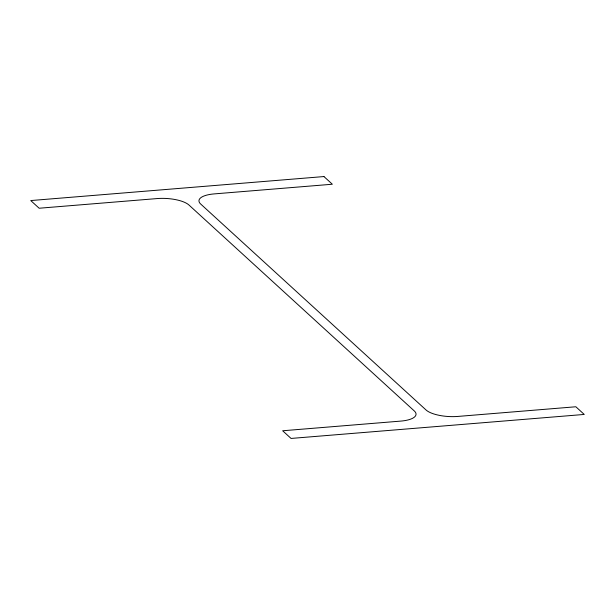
<?xml version="1.0" encoding="UTF-8"?>
<svg xmlns="http://www.w3.org/2000/svg" width="615" height="615" viewBox="0 0 615 615"><rect width="100%" height="100%" fill="white"/><g stroke="black" fill="none" stroke-linecap="round" stroke-linejoin="round"><path stroke-width="0.92" d="M323.944 176.559L30.75 200.559L39.145 208.231L157.271 198.56A24.408 8.387 3.7 0 1 188.966 205.026L414.279 410.935A24.408 8.387 3.7 0 1 400.78 421.098L282.662 430.769L291.056 438.441L584.25 414.441L575.855 406.769L457.729 416.44A24.408 8.387 3.7 0 1 426.034 409.974L200.721 204.065A24.408 8.387 3.7 0 1 214.22 193.902L332.338 184.231L323.944 176.559"/></g></svg>
